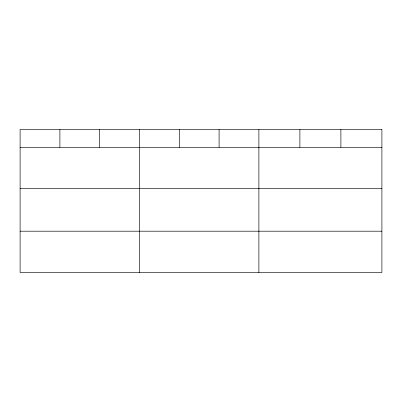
<?xml version="1.0" encoding="UTF-8"?>
<svg xmlns="http://www.w3.org/2000/svg" width="402" height="402" viewBox="0 0 402 402"><rect width="100%" height="100%" fill="white"/><g stroke="black" fill="none" stroke-linecap="round" stroke-linejoin="round"><path stroke-width="0.6" d="M20.1 147.353L381.9 147.353M20.1 188.649L381.9 188.649M20.1 231.195L381.9 231.195M340.896 129.509L340.896 147.353M299.892 129.509L299.892 147.353M258.888 129.509L258.888 272.491M219.09 129.509L219.09 147.353M179.292 129.509L179.292 147.353M139.494 129.509L139.494 272.491M99.696 129.509L99.696 147.353M59.898 129.509L59.898 147.353M381.9 129.509L20.1 129.509L20.1 272.491L381.9 272.491L381.9 129.509"/></g></svg>
